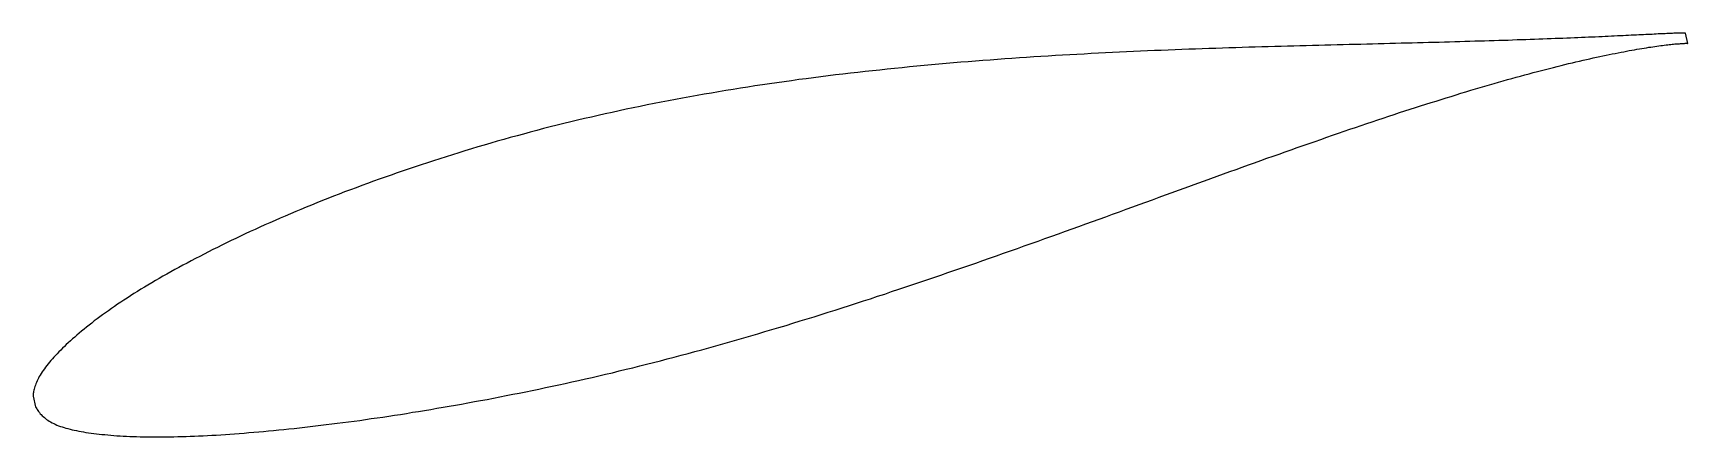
# Model space of a CAD drawing. Header units: metres. Extents: x -41 to 83, y -11 to 19.
import ezdxf

# ---------------------------------------------------------------- set-up
doc = ezdxf.new("R2010")
doc.units = ezdxf.units.M

msp = doc.modelspace()

# ---------------------------------------------------------------- linework, layer by layer
msp.add_lwpolyline([(82.69, 18.74), (82.69, 18.74), (82.68, 18.75), (82.67, 18.75), (82.65, 18.75), (82.63, 18.75), (82.6, 18.75), (82.57, 18.75), (82.53, 18.75), (82.49, 18.75), (82.44, 18.75), (82.39, 18.75), (82.34, 18.74), (82.27, 18.74), (82.21, 18.74), (82.14, 18.74), (82.06, 18.74), (81.98, 18.73), (81.9, 18.73), (81.81, 18.73), (81.71, 18.72), (81.61, 18.72), (81.51, 18.72), (81.4, 18.71), (81.28, 18.71), (81.16, 18.7), (81.04, 18.69), (80.91, 18.69), (80.78, 18.68), (80.64, 18.68), (80.5, 18.67), (80.35, 18.66), (80.2, 18.65), (80.04, 18.65), (79.88, 18.64), (79.72, 18.63), (79.55, 18.62), (79.37, 18.61), (79.19, 18.61), (79.01, 18.6), (78.82, 18.59), (78.62, 18.58), (78.42, 18.57), (78.22, 18.56), (78.01, 18.55), (77.8, 18.54), (77.59, 18.53), (77.36, 18.52), (77.14, 18.51), (76.91, 18.5), (76.67, 18.49), (76.44, 18.47), (76.19, 18.46), (75.94, 18.45), (75.69, 18.44), (75.44, 18.43), (75.17, 18.42), (74.91, 18.41), (74.64, 18.4), (74.37, 18.39), (74.09, 18.37), (73.81, 18.36), (73.52, 18.35), (73.23, 18.34), (72.93, 18.33), (72.63, 18.32), (72.33, 18.31), (72.02, 18.29), (71.71, 18.28), (71.39, 18.27), (71.07, 18.26), (70.75, 18.25), (70.42, 18.24), (70.09, 18.23), (69.75, 18.22), (69.41, 18.2), (69.07, 18.19), (68.72, 18.18), (68.37, 18.17), (68.01, 18.16), (67.66, 18.15), (67.29, 18.14), (66.93, 18.13), (66.55, 18.12), (66.18, 18.11), (65.8, 18.1), (65.42, 18.08), (65.04, 18.07), (64.65, 18.06), (64.25, 18.05), (63.86, 18.04), (63.46, 18.03), (63.06, 18.02), (62.65, 18.01), (62.24, 18), (61.83, 17.99), (61.41, 17.98), (60.99, 17.97), (60.57, 17.96), (60.14, 17.95), (59.71, 17.93), (59.28, 17.92), (58.84, 17.91), (58.41, 17.9), (57.96, 17.89), (57.52, 17.88), (57.07, 17.87), (56.62, 17.86), (56.17, 17.85), (55.71, 17.83), (55.25, 17.82), (54.79, 17.81), (54.32, 17.8), (53.85, 17.79), (53.38, 17.77), (52.91, 17.76), (52.44, 17.75), (51.96, 17.73), (51.48, 17.72), (50.99, 17.71), (50.51, 17.69), (50.02, 17.68), (49.53, 17.66), (49.04, 17.65), (48.54, 17.63), (48.05, 17.62), (47.55, 17.6), (47.04, 17.58), (46.54, 17.57), (46.04, 17.55), (45.53, 17.53), (45.02, 17.51), (44.51, 17.49), (43.99, 17.47), (43.48, 17.45), (42.96, 17.43), (42.44, 17.41), (41.92, 17.38), (41.4, 17.36), (40.88, 17.34), (40.35, 17.31), (39.82, 17.29), (39.3, 17.26), (38.77, 17.24), (38.23, 17.21), (37.7, 17.18), (37.17, 17.15), (36.63, 17.12), (36.1, 17.09), (35.56, 17.06), (35.02, 17.03), (34.48, 16.99), (33.94, 16.96), (33.4, 16.92), (32.86, 16.89), (32.31, 16.85), (31.77, 16.81), (31.22, 16.77), (30.68, 16.73), (30.13, 16.69), (29.58, 16.64), (29.04, 16.6), (28.49, 16.56), (27.94, 16.51), (27.39, 16.46), (26.84, 16.41), (26.29, 16.36), (25.74, 16.31), (25.19, 16.26), (24.64, 16.21), (24.09, 16.15), (23.53, 16.1), (22.98, 16.04), (22.43, 15.98), (21.88, 15.92), (21.33, 15.86), (20.78, 15.8), (20.23, 15.74), (19.67, 15.67), (19.12, 15.61), (18.57, 15.54), (18.02, 15.47), (17.47, 15.4), (16.92, 15.33), (16.37, 15.26), (15.82, 15.18), (15.28, 15.1), (14.73, 15.03), (14.18, 14.95), (13.64, 14.87), (13.09, 14.79), (12.55, 14.7), (12, 14.62), (11.46, 14.53), (10.92, 14.44), (10.37, 14.35), (9.83, 14.26), (9.3, 14.17), (8.76, 14.07), (8.22, 13.98), (7.68, 13.88), (7.15, 13.78), (6.62, 13.68), (6.08, 13.58), (5.55, 13.47), (5.02, 13.37), (4.5, 13.26), (3.97, 13.15), (3.45, 13.04), (2.92, 12.93), (2.4, 12.81), (1.88, 12.7), (1.36, 12.58), (0.85, 12.46), (0.33, 12.34), (-0.18, 12.22), (-0.69, 12.1), (-1.2, 11.97), (-1.71, 11.85), (-2.22, 11.72), (-2.72, 11.59), (-3.22, 11.46), (-3.72, 11.33), (-4.22, 11.19), (-4.71, 11.06), (-5.21, 10.92), (-5.7, 10.79), (-6.19, 10.65), (-6.67, 10.51), (-7.16, 10.36), (-7.64, 10.22), (-8.12, 10.08), (-8.6, 9.93), (-9.07, 9.79), (-9.54, 9.64), (-10.01, 9.49), (-10.48, 9.34), (-10.95, 9.19), (-11.41, 9.04), (-11.87, 8.89), (-12.33, 8.74), (-12.78, 8.58), (-13.23, 8.43), (-13.68, 8.28), (-14.13, 8.12), (-14.57, 7.96), (-15.01, 7.81), (-15.45, 7.65), (-15.88, 7.49), (-16.32, 7.33), (-16.75, 7.17), (-17.17, 7.01), (-17.6, 6.85), (-18.02, 6.69), (-18.43, 6.53), (-18.85, 6.36), (-19.26, 6.2), (-19.67, 6.04), (-20.07, 5.87), (-20.47, 5.71), (-20.87, 5.54), (-21.26, 5.38), (-21.66, 5.21), (-22.04, 5.05), (-22.43, 4.88), (-22.81, 4.71), (-23.19, 4.55), (-23.56, 4.38), (-23.94, 4.21), (-24.3, 4.04), (-24.67, 3.88), (-25.03, 3.71), (-25.39, 3.54), (-25.74, 3.37), (-26.09, 3.21), (-26.44, 3.04), (-26.78, 2.87), (-27.12, 2.7), (-27.45, 2.54), (-27.79, 2.37), (-28.11, 2.2), (-28.44, 2.03), (-28.76, 1.87), (-29.08, 1.7), (-29.39, 1.53), (-29.7, 1.37), (-30, 1.2), (-30.31, 1.04), (-30.6, 0.87), (-30.9, 0.7), (-31.19, 0.54), (-31.47, 0.37), (-31.75, 0.21), (-32.03, 0.05), (-32.31, -0.12), (-32.57, -0.28), (-32.84, -0.44), (-33.1, -0.6), (-33.36, -0.76), (-33.61, -0.93), (-33.86, -1.09), (-34.11, -1.25), (-34.35, -1.41), (-34.58, -1.56), (-34.82, -1.72), (-35.05, -1.88), (-35.27, -2.04), (-35.49, -2.19), (-35.7, -2.35), (-35.92, -2.5), (-36.12, -2.66), (-36.33, -2.81), (-36.52, -2.97), (-36.72, -3.12), (-36.91, -3.27), (-37.09, -3.42), (-37.27, -3.57), (-37.45, -3.72), (-37.62, -3.86), (-37.79, -4.01), (-37.95, -4.15), (-38.11, -4.29), (-38.27, -4.44), (-38.42, -4.58), (-38.56, -4.72), (-38.71, -4.85), (-38.84, -4.99), (-38.98, -5.12), (-39.11, -5.26), (-39.23, -5.39), (-39.35, -5.52), (-39.46, -5.65), (-39.58, -5.77), (-39.68, -5.9), (-39.78, -6.02), (-39.88, -6.15), (-39.97, -6.27), (-40.06, -6.39), (-40.15, -6.51), (-40.22, -6.63), (-40.3, -6.74), (-40.37, -6.86), (-40.44, -6.97), (-40.5, -7.08), (-40.55, -7.19), (-40.6, -7.3), (-40.65, -7.41), (-40.7, -7.51), (-40.73, -7.62), (-40.77, -7.72), (-40.8, -7.81), (-40.82, -7.91), (-40.85, -8), (-40.86, -8.09), (-40.88, -8.17), (-40.89, -8.24), (-40.89, -8.31), (-40.9, -8.37), (-40.9, -8.41), (-40.9, -8.44), (-40.73, -9.23), (-40.72, -9.24), (-40.71, -9.26), (-40.69, -9.28), (-40.67, -9.32), (-40.63, -9.38), (-40.59, -9.45), (-40.54, -9.52), (-40.49, -9.59), (-40.43, -9.67), (-40.37, -9.75), (-40.3, -9.82), (-40.22, -9.9), (-40.15, -9.97), (-40.06, -10.04), (-39.98, -10.11), (-39.89, -10.18), (-39.79, -10.24), (-39.69, -10.31), (-39.59, -10.37), (-39.48, -10.43), (-39.36, -10.49), (-39.24, -10.54), (-39.12, -10.6), (-39, -10.65), (-38.86, -10.7), (-38.73, -10.74), (-38.59, -10.79), (-38.45, -10.83), (-38.3, -10.87), (-38.14, -10.91), (-37.99, -10.95), (-37.82, -10.99), (-37.66, -11.02), (-37.49, -11.06), (-37.31, -11.09), (-37.13, -11.12), (-36.95, -11.15), (-36.76, -11.18), (-36.57, -11.2), (-36.37, -11.23), (-36.17, -11.25), (-35.97, -11.28), (-35.76, -11.3), (-35.54, -11.32), (-35.32, -11.34), (-35.1, -11.36), (-34.87, -11.38), (-34.64, -11.4), (-34.4, -11.41), (-34.16, -11.43), (-33.92, -11.44), (-33.67, -11.45), (-33.42, -11.46), (-33.16, -11.47), (-32.9, -11.48), (-32.64, -11.48), (-32.37, -11.49), (-32.09, -11.49), (-31.82, -11.49), (-31.54, -11.49), (-31.25, -11.49), (-30.96, -11.49), (-30.67, -11.48), (-30.37, -11.48), (-30.07, -11.47), (-29.77, -11.46), (-29.46, -11.45), (-29.15, -11.44), (-28.83, -11.43), (-28.52, -11.42), (-28.19, -11.4), (-27.87, -11.38), (-27.54, -11.37), (-27.2, -11.35), (-26.86, -11.33), (-26.52, -11.3), (-26.18, -11.28), (-25.83, -11.26), (-25.48, -11.23), (-25.12, -11.2), (-24.76, -11.17), (-24.4, -11.14), (-24.03, -11.11), (-23.66, -11.08), (-23.29, -11.04), (-22.91, -11.01), (-22.53, -10.97), (-22.15, -10.93), (-21.77, -10.89), (-21.38, -10.85), (-20.99, -10.81), (-20.59, -10.76), (-20.19, -10.72), (-19.79, -10.67), (-19.38, -10.62), (-18.98, -10.57), (-18.57, -10.52), (-18.15, -10.47), (-17.74, -10.42), (-17.32, -10.36), (-16.89, -10.3), (-16.47, -10.25), (-16.04, -10.19), (-15.61, -10.12), (-15.18, -10.06), (-14.74, -10), (-14.3, -9.93), (-13.86, -9.86), (-13.42, -9.8), (-12.97, -9.73), (-12.52, -9.65), (-12.07, -9.58), (-11.62, -9.51), (-11.16, -9.43), (-10.7, -9.35), (-10.24, -9.27), (-9.78, -9.19), (-9.31, -9.11), (-8.85, -9.03), (-8.38, -8.94), (-7.9, -8.85), (-7.43, -8.77), (-6.95, -8.68), (-6.48, -8.59), (-6, -8.49), (-5.51, -8.4), (-5.03, -8.3), (-4.54, -8.21), (-4.06, -8.11), (-3.57, -8.01), (-3.08, -7.91), (-2.58, -7.8), (-2.09, -7.7), (-1.59, -7.59), (-1.1, -7.48), (-0.6, -7.37), (-0.1, -7.26), (0.41, -7.15), (0.91, -7.03), (1.41, -6.92), (1.92, -6.8), (2.43, -6.68), (2.94, -6.55), (3.45, -6.43), (3.96, -6.31), (4.47, -6.18), (4.98, -6.05), (5.5, -5.92), (6.01, -5.79), (6.53, -5.65), (7.04, -5.52), (7.56, -5.38), (8.08, -5.24), (8.6, -5.1), (9.12, -4.96), (9.64, -4.81), (10.16, -4.67), (10.68, -4.52), (11.21, -4.37), (11.73, -4.22), (12.25, -4.07), (12.78, -3.92), (13.3, -3.77), (13.83, -3.61), (14.35, -3.45), (14.88, -3.3), (15.41, -3.14), (15.93, -2.98), (16.46, -2.81), (16.99, -2.65), (17.51, -2.49), (18.04, -2.32), (18.57, -2.16), (19.09, -1.99), (19.62, -1.82), (20.15, -1.65), (20.68, -1.48), (21.2, -1.31), (21.73, -1.14), (22.26, -0.96), (22.79, -0.79), (23.31, -0.61), (23.84, -0.44), (24.37, -0.26), (24.89, -0.09), (25.42, 0.09), (25.94, 0.27), (26.47, 0.45), (26.99, 0.63), (27.51, 0.81), (28.04, 0.99), (28.56, 1.17), (29.08, 1.35), (29.6, 1.53), (30.12, 1.71), (30.64, 1.89), (31.16, 2.08), (31.68, 2.26), (32.2, 2.44), (32.72, 2.62), (33.23, 2.81), (33.75, 2.99), (34.26, 3.17), (34.77, 3.36), (35.29, 3.54), (35.8, 3.72), (36.31, 3.91), (36.82, 4.09), (37.32, 4.27), (37.83, 4.46), (38.33, 4.64), (38.84, 4.82), (39.34, 5), (39.84, 5.19), (40.34, 5.37), (40.84, 5.55), (41.34, 5.73), (41.83, 5.91), (42.33, 6.09), (42.82, 6.27), (43.31, 6.45), (43.8, 6.63), (44.29, 6.8), (44.77, 6.98), (45.26, 7.16), (45.74, 7.33), (46.22, 7.51), (46.7, 7.68), (47.18, 7.85), (47.65, 8.03), (48.12, 8.2), (48.6, 8.37), (49.07, 8.54), (49.53, 8.71), (50, 8.87), (50.46, 9.04), (50.92, 9.2), (51.38, 9.37), (51.84, 9.53), (52.3, 9.69), (52.75, 9.86), (53.2, 10.01), (53.65, 10.17), (54.09, 10.33), (54.54, 10.49), (54.98, 10.64), (55.42, 10.79), (55.85, 10.95), (56.29, 11.1), (56.72, 11.25), (57.15, 11.39), (57.58, 11.54), (58, 11.68), (58.42, 11.83), (58.84, 11.97), (59.26, 12.11), (59.67, 12.25), (60.08, 12.38), (60.49, 12.52), (60.89, 12.65), (61.29, 12.79), (61.69, 12.92), (62.09, 13.04), (62.48, 13.17), (62.87, 13.3), (63.26, 13.42), (63.65, 13.54), (64.03, 13.66), (64.41, 13.78), (64.78, 13.9), (65.16, 14.01), (65.53, 14.13), (65.89, 14.24), (66.26, 14.35), (66.62, 14.46), (66.97, 14.56), (67.33, 14.67), (67.68, 14.77), (68.02, 14.87), (68.37, 14.97), (68.71, 15.07), (69.04, 15.17), (69.37, 15.26), (69.7, 15.35), (70.03, 15.44), (70.35, 15.53), (70.67, 15.62), (70.99, 15.7), (71.3, 15.79), (71.61, 15.87), (71.91, 15.95), (72.21, 16.03), (72.51, 16.1), (72.8, 16.18), (73.09, 16.25), (73.38, 16.32), (73.66, 16.39), (73.94, 16.46), (74.22, 16.53), (74.49, 16.59), (74.75, 16.65), (75.02, 16.71), (75.27, 16.77), (75.53, 16.83), (75.78, 16.89), (76.03, 16.94), (76.27, 16.99), (76.51, 17.04), (76.74, 17.09), (76.98, 17.14), (77.2, 17.19), (77.42, 17.23), (77.64, 17.27), (77.86, 17.31), (78.07, 17.35), (78.27, 17.39), (78.47, 17.43), (78.67, 17.47), (78.86, 17.5), (79.05, 17.53), (79.24, 17.56), (79.42, 17.59), (79.59, 17.62), (79.76, 17.65), (79.93, 17.68), (80.09, 17.7), (80.25, 17.72), (80.4, 17.75), (80.55, 17.77), (80.7, 17.79), (80.84, 17.81), (80.97, 17.82), (81.1, 17.84), (81.23, 17.86), (81.35, 17.87), (81.47, 17.88), (81.58, 17.89), (81.69, 17.91), (81.79, 17.92), (81.89, 17.93), (81.98, 17.93), (82.07, 17.94), (82.16, 17.95), (82.24, 17.95), (82.31, 17.96), (82.38, 17.96), (82.45, 17.97), (82.51, 17.97), (82.57, 17.97), (82.62, 17.97), (82.66, 17.98), (82.7, 17.98), (82.74, 17.98), (82.77, 17.98), (82.8, 17.98), (82.82, 17.98), (82.84, 17.97), (82.85, 17.97), (82.86, 17.97), (82.86, 17.97)], close=True)

doc.saveas('drawing.dxf')
